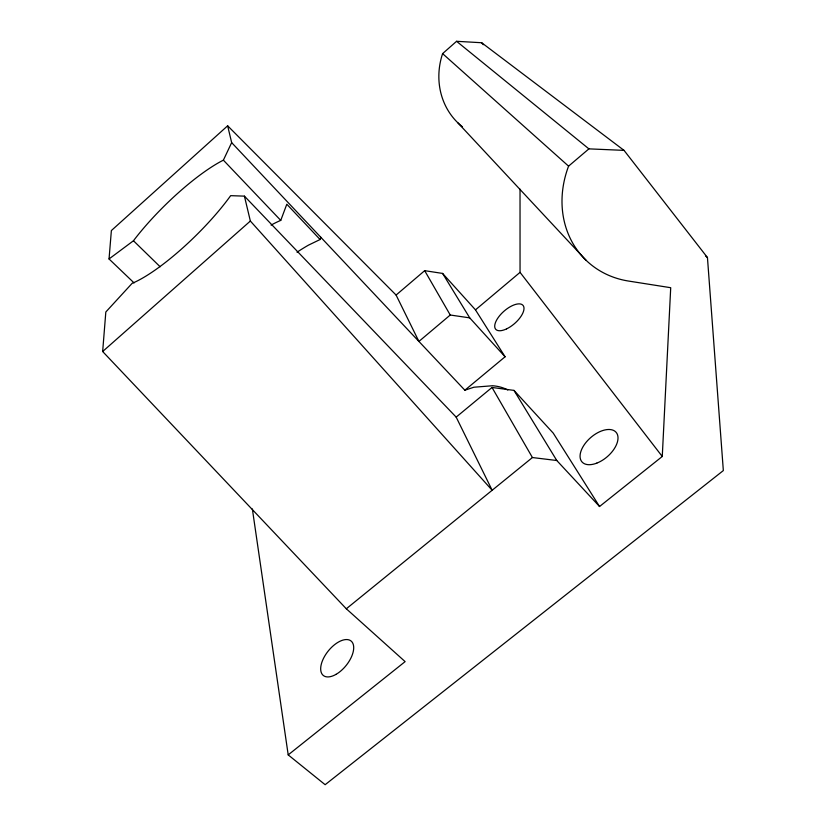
<?xml version="1.0" encoding="UTF-8"?>
<svg xmlns="http://www.w3.org/2000/svg" width="826" height="826" viewBox="0 0 826 826"><rect width="100%" height="100%" fill="white"/><g stroke="black" fill="none" stroke-linecap="round" stroke-linejoin="round"><path stroke-width="1.24" d="M288.202 754.892L405.122 661.616L346.321 608.783L102.661 351.515L105.821 312.001L132.119 283.349A91.025 21.631 -44.5 0 0 230.661 195.659L244.424 196.144L250.361 221.038L492.162 490.262L456.169 417.12L492.017 387.456L513.989 390.399L556.776 460.505L599.542 506.514L662.266 456.479L670.712 287.706L628.545 281.057A99.585 86.689 -46.4 0 1 568.577 166.15L442.602 53.628L456.571 41.3L481.672 42.735L624.033 150.373L707.448 257.536L723.339 470.572L325.145 784.7L288.202 754.892L252.364 508.981M134.08 282.926L109.042 258.961L111.376 230.557L227.646 125.8L396.098 295.058L418.916 341.437L450.242 315.016L469.715 317.865L505.078 356.791L464.862 390.213L231.662 142.63L227.646 125.8M297.019 252.209A118.159 39.731 -44.7 0 1 308.418 245.167L320.096 239.519L320.808 237.279M271.083 225.106A88.588 26.504 -44.7 0 1 280.757 220.397L286.808 204.228L320.096 239.519M109.042 258.961L133.461 240.758A91.025 21.631 -44.5 0 1 223.381 160.151L231.662 142.63M102.661 351.515L250.361 221.038M396.098 295.058L424.678 270.67L442.591 273.427L475.477 309.864L505.078 356.791M568.577 166.15L588.897 148.866L624.033 150.373M475.477 309.864L520.05 272.363L520.029 189.164M346.321 608.783L532.419 457.542L556.776 460.505M464.862 390.213L473.928 387.218L492.585 385.742A113.678 56.147 -45.2 0 1 507.814 390.027M456.571 41.3L588.897 148.866M705.476 255.895L707.448 257.536M133.461 240.758L160.141 266.767M244.424 196.144L456.169 417.12M223.381 160.151L280.757 220.397M457.955 122.909L586.161 260.366M513.989 390.399L553.224 433.113L599.542 506.514M481.672 42.735L483.272 44.728M520.05 272.363L662.266 456.479M442.591 273.427L469.715 317.865M424.678 270.67L450.242 315.016M492.017 387.456L532.419 457.542M462.426 126.822A70.117 64.717 -55.5 0 1 442.602 53.628M336.058 674.346A22.116 11.502 -51.2 0 0 352.031 641.988A22.116 11.502 -51.2 0 0 323.503 658.374A22.116 11.502 -51.2 0 0 336.058 674.346M596.795 463.128A22.581 12.648 -40.9 0 0 616.475 432.772A22.581 12.648 -40.9 0 0 583.848 445.379A22.581 12.648 -40.9 0 0 596.795 463.128M506.606 328.872A18.131 8.126 -41.3 0 0 523.199 305.61A18.131 8.126 -41.3 0 0 498.285 317.452A18.131 8.126 -41.3 0 0 506.606 328.872"/></g></svg>
